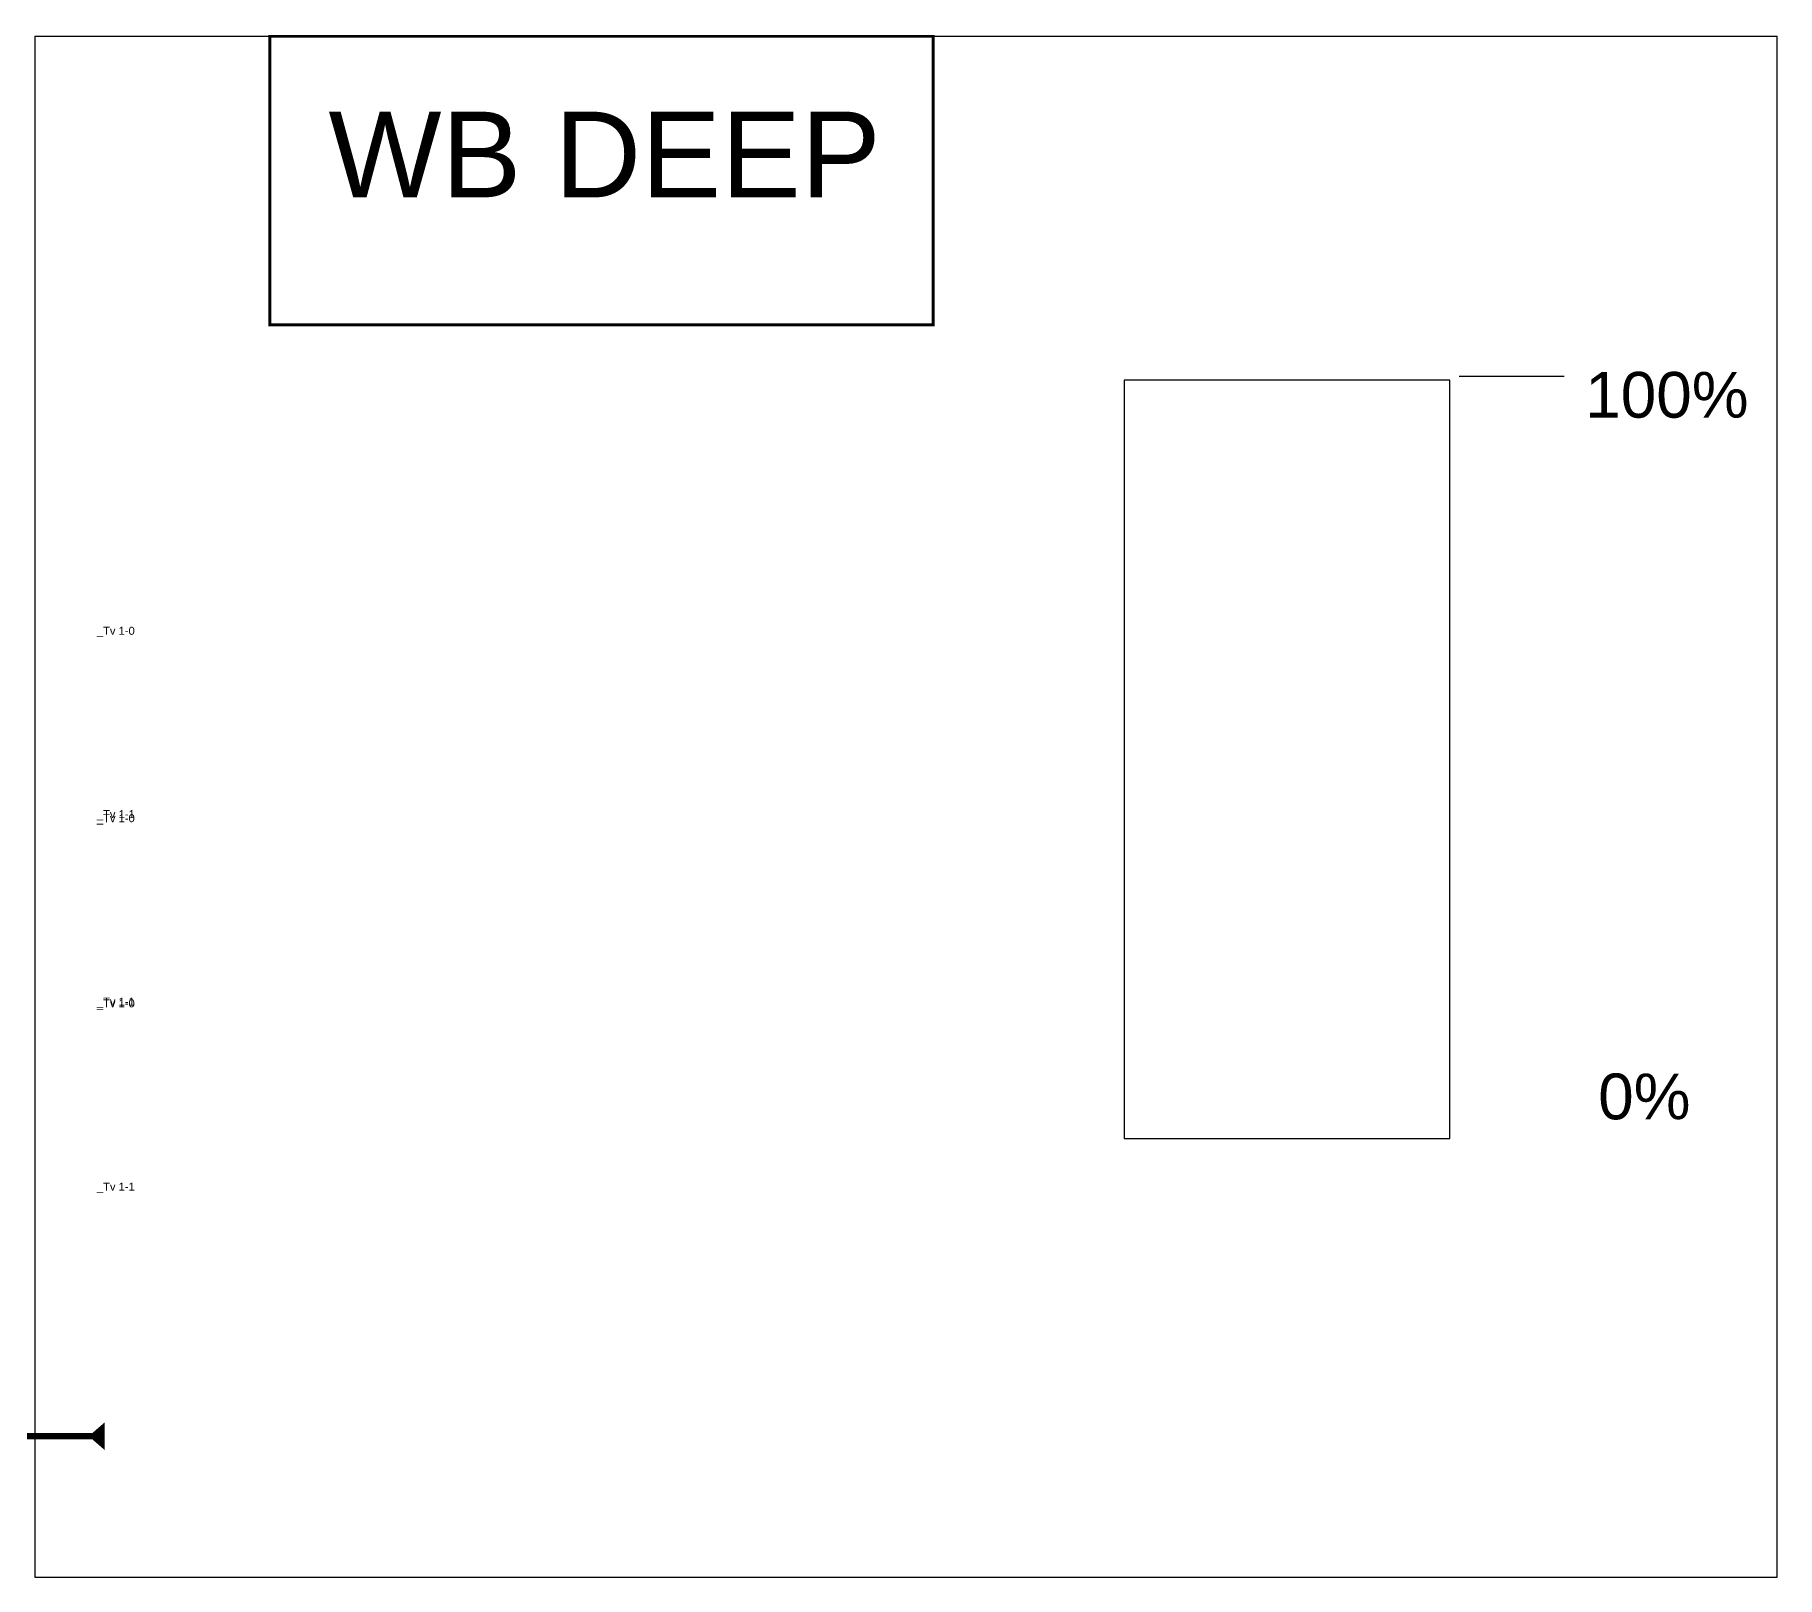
# Model space of a CAD drawing. Header units: millimetres. Extents: x 14456 to 25181, y 36625 to 39656.
# Drawn here: x 18772 to 19305, y 37696 to 38168 of the extents above; entities that cross this region are included whole.
import ezdxf

# ---------------------------------------------------------------- set-up
doc = ezdxf.new("R2010")
doc.units = ezdxf.units.MM
for name, color, linetype in [('Ballast', 80, 'Continuous'), ('Free values', 211, 'Continuous'), ('Graph', 230, 'Continuous'), ('graph bar 5', 191, 'Continuous'), ('Side tanks', 120, 'Continuous'), ('TEKST', 7, 'Continuous')]:
    doc.layers.add(name, color=color, linetype=linetype)
doc.styles.add('Arial', font='arial.ttf', dxfattribs={"height": 50})
doc.styles.get("Standard").update_dxf_attribs({"font": 'arial.ttf'})

msp = doc.modelspace()

# ---------------------------------------------------------------- linework, layer by layer
at = {"layer": 'Ballast', "const_width": 2}
msp.add_lwpolyline([(18740.88, 37739.04), (18789.65, 37739.04), (18791.96, 37741.04), (18791.96, 37737.04), (18789.65, 37739.04)], dxfattribs=at)
at = {"layer": 'Graph'}
msp.add_lwpolyline([(19105.14, 37830.16), (19204.85, 37830.16), (19204.85, 38062.34), (19105.14, 38062.34)], close=True, dxfattribs=at)
at = {"layer": 'graph bar 5'}
msp.add_lwpolyline([(19207.65, 38063.5), (19239.87, 38063.5)], dxfattribs=at)
at = {"layer": 'Side tanks'}
for points in [[(18771.63, 38167.6), (19305.04, 38167.6)], [(18771.63, 38167.6), (18771.63, 37695.89), (19305.04, 37695.89), (19305.04, 38167.6)]]:
    msp.add_lwpolyline(points, dxfattribs=at)
at = {"layer": 'Side tanks', "const_width": 0.875}
msp.add_lwpolyline([(19046.66, 38167.6), (18843.55, 38167.6), (18843.55, 38079.25), (19046.66, 38079.25), (19046.66, 38167.6)], dxfattribs=at)

# ---------------------------------------------------------------- texts
at = {"layer": 'Free values', "linetype": 'Continuous', "style": 'Arial'}
for s, p in [('_Tv 1-0', (18790.62, 37984.38, -0.02)), ('_Tv 1-1', (18790.62, 37928.25, -0.02)), ('_Tv 1-0', (18790.62, 37926.99, -0.02)), ('_Tv 1-1', (18790.62, 37870.86, -0.02)), ('_Tv 1-0', (18790.62, 37870.33, -0.02)), ('_Tv 1-1', (18790.62, 37814.2, -0.02))]:
    msp.add_text(s, height=2.45, dxfattribs=at).set_placement(p)
at = {"layer": 'TEKST', "attachment_point": 1}
for s, width, insert, char_height in [('WB DEEP', 808.8373, (18861.52, 38144.54), 26.25), ('100%', 150, (19246.28, 38064.84), 14), ('0%', 150, (19250.25, 37850.06), 14)]:
    msp.add_mtext_dynamic_manual_height_columns(s, width=width, gutter_width=12.5, heights=[0], dxfattribs=dict(at, insert=insert, char_height=char_height))

doc.saveas('drawing.dxf')
